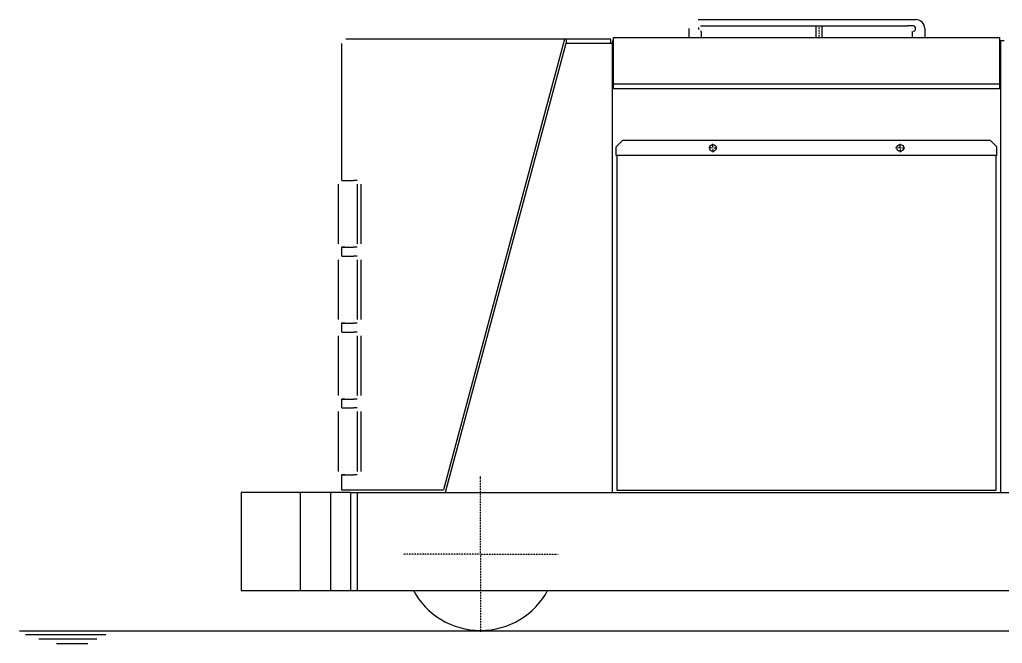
# Model space of a CAD drawing. Extents: x 8 to 3275, y 508 to 2688.
# Drawn here: x 8 to 1262, y 508 to 1304 of the extents above; entities that cross this region are included whole.
import ezdxf

# ---------------------------------------------------------------- set-up
doc = ezdxf.new("R2010")
doc.units = 0
doc.linetypes.add('DASHED', pattern=[0.019737, 0.013158, -0.006579])
doc.linetypes.add('DOT', pattern=[0.013158, 0, -0.006579, 0, -0.006579])
doc.layers.add('1', color=7, linetype='CONTINUOUS')
doc.layers.add('ONE', color=7, linetype='CONTINUOUS')

msp = doc.modelspace()

# ---------------------------------------------------------------- linework, layer by layer
at = {"layer": '1', "color": 7}
for p, q in [((862.300013, 1281.300019), (862.300013, 1292.700019)), ((873.700013, 1304.000019), (1151.700017, 1304.000019)), ((874.700013, 1291.500019), (874.700013, 1293.800019)), ((876.800013, 1296.000019), (1141.500017, 1296.000019)), ((1024.100015, 1281.300019), (1024.100015, 1296.000019)), ((1032.100015, 1281.300019), (1032.100015, 1296.000019)), ((1032.100015, 1281.300019), (1032.100015, 1296.000019)), ((1148.600017, 1296.000019), (1141.500017, 1296.000019)), ((1150.900017, 1291.500019), (1150.900017, 1293.800019)), ((1163.100017, 1292.700019), (1163.100017, 1281.300019)), ((765.700011, 1276.800019), (765.700011, 1281.300019)), ((765.700011, 1215.900018), (765.700011, 1281.300019)), ((765.700011, 1281.300019), (785.500012, 1281.300019)), ((785.500012, 1281.300019), (1233.200018, 1281.300019)), ((877.400013, 1289.300019), (876.800013, 1289.300019)), ((878.000013, 1281.300019), (878.000013, 1288.700019)), ((1147.400017, 1281.300019), (1147.400017, 1288.700019)), ((1148.000017, 1289.300019), (1148.600017, 1289.300019)), ((1233.200018, 1281.300019), (1258.300019, 1281.300019)), ((1258.300019, 1281.300019), (1258.300019, 1215.900018)), ((703.10001, 1279.300019), (424.100006, 1279.300019)), ((703.10001, 1279.300019), (548.700008, 704.20001)), ((704.60001, 1273.600019), (550.900008, 700.70001)), ((762.200011, 1279.300019), (698.90001, 1279.300019)), ((711.300011, 1273.600019), (704.60001, 1273.600019)), ((705.200011, 1279.300019), (705.200011, 1273.600019)), ((764.300011, 1273.600019), (711.300011, 1273.600019)), ((762.200011, 1273.600019), (762.200011, 1279.300019)), ((764.300011, 1276.800019), (764.300011, 1231.200018)), ((764.300011, 1276.800019), (765.700011, 1276.800019)), ((764.300011, 700.70001), (764.300011, 1273.600019)), ((1264.200019, 1276.800019), (1259.700019, 1276.800019)), ((1259.700019, 1276.800019), (1259.700019, 1276.400019)), ((1259.700019, 1276.400019), (1259.700019, 700.70001)), ((1258.300019, 1231.200018), (1259.700019, 1231.200018)), ((785.500012, 1221.600018), (765.700011, 1221.600018)), ((1233.200018, 1221.600018), (785.500012, 1221.600018)), ((1258.300019, 1221.600018), (1233.200018, 1221.600018)), ((785.500012, 1215.900018), (765.700011, 1215.900018)), ((1233.200018, 1215.900018), (785.500012, 1215.900018)), ((1258.300019, 1215.900018), (1233.200018, 1215.900018)), ((769.200011, 1141.500017), (777.700012, 1150.100017)), ((769.200011, 1130.700017), (769.200011, 1141.500017)), ((777.700012, 1150.100017), (785.500012, 1150.100017)), ((785.500012, 1150.100017), (1233.200018, 1150.100017)), ((1233.200018, 1150.100017), (1246.300019, 1150.100017)), ((1255.000019, 1141.500017), (1246.300019, 1150.100017)), ((1255.000019, 1130.700017), (1255.000019, 1141.500017)), ((770.000011, 1130.700017), (769.200011, 1130.700017)), ((770.000011, 1130.700017), (770.000011, 703.60001)), ((785.500012, 1130.700017), (770.000011, 1130.700017)), ((1254.000019, 1130.700017), (785.500012, 1130.700017)), ((1254.000019, 1130.700017), (1233.200018, 1130.700017)), ((1254.000019, 703.60001), (1254.000019, 1130.700017)), ((1254.000019, 1130.700017), (1255.000019, 1130.700017)), ((770.000011, 703.60001), (785.500012, 703.60001)), ((785.500012, 703.60001), (1254.000019, 703.60001)), ((430.100006, 700.70001), (785.500012, 700.70001)), ((785.500012, 700.70001), (1779.600027, 700.70001)), ((430.100006, 575.400009), (785.500012, 575.400009)), ((785.500012, 575.400009), (1746.000026, 575.400009)), ((7.6, 524.200008), (916.500014, 524.200008)), ((916.500014, 524.200008), (3274.600049, 524.200008))]:
    msp.add_line(p, q, dxfattribs=at)
at = {"layer": '1', "color": 7, "linetype": 'DASHED'}
for p, q in [((1028.200015, 1281.300019), (1028.200015, 1296.000019)), ((892.500013, 1144.600017), (892.500013, 1146.400017)), ((892.500013, 1140.300017), (892.500013, 1144.600017)), ((1131.700017, 1144.600017), (1131.700017, 1146.400017)), ((1131.700017, 1140.300017), (1131.700017, 1144.600017)), ((888.200013, 1140.300017), (886.400013, 1140.300017)), ((892.500013, 1140.300017), (888.200013, 1140.300017)), ((892.500013, 1140.300017), (896.600013, 1140.300017)), ((892.500013, 1140.300017), (892.500013, 1136.200017)), ((892.500013, 1136.200017), (892.500013, 1134.400017)), ((896.600013, 1140.300017), (898.400013, 1140.300017)), ((1127.400017, 1140.300017), (1125.600017, 1140.300017)), ((1131.700017, 1140.300017), (1127.400017, 1140.300017)), ((1131.700017, 1140.300017), (1135.800017, 1140.300017)), ((1131.700017, 1140.300017), (1131.700017, 1136.200017)), ((1131.700017, 1136.200017), (1131.700017, 1134.400017)), ((1135.800017, 1140.300017), (1137.600017, 1140.300017)), ((595.900009, 622.000009), (693.40001, 622.000009)), ((693.40001, 622.000009), (695.20001, 622.000009))]:
    msp.add_line(p, q, dxfattribs=at)
at = {"layer": '1', "color": 7, "linetype": 'DOT'}
for p, q in [((1259.700019, 1276.800019), (1258.300019, 1276.800019)), ((764.300011, 1231.200018), (765.700011, 1231.200018))]:
    msp.add_line(p, q, dxfattribs=at)
at = {"layer": '1', "color": 7}
for centre in [(892.500013, 1140.300017), (1131.700017, 1140.300017)]:
    msp.add_circle(centre, 4.3, dxfattribs=at)
for centre, radius, start, end in [((1148.600017, 1293.800019), 2.3, 0, 90), ((1151.700017, 1292.700019), 11.3, 0, 90), ((1148.600017, 1291.500019), 2.3, 270, 0)]:
    msp.add_arc(centre, radius, start, end, dxfattribs=at)
at = {"layer": 'ONE', "color": 7}
for p, q in [((418.400006, 1273.600019), (418.400006, 1117.300017)), ((418.400006, 1117.300017), (418.400006, 1098.900016)), ((414.400006, 1018.000015), (414.400006, 1094.200016)), ((418.900006, 1098.900016), (433.900006, 1098.900016)), ((438.400007, 1098.900016), (433.900006, 1098.900016)), ((438.400007, 1094.200016), (438.400007, 1018.000015)), ((442.900007, 1094.200016), (442.900007, 1018.000015)), ((418.400006, 1013.500015), (422.500006, 1013.500015)), ((418.400006, 1013.500015), (418.400006, 1002.100015)), ((422.500006, 1013.500015), (418.900006, 1013.500015)), ((422.500006, 1013.500015), (433.900006, 1013.500015)), ((438.400007, 1013.500015), (433.900006, 1013.500015)), ((414.400006, 921.200014), (414.400006, 997.400015)), ((418.900006, 1002.100015), (433.900006, 1002.100015)), ((438.400007, 1002.100015), (433.900006, 1002.100015)), ((438.400007, 997.400015), (438.400007, 921.200014)), ((442.900007, 997.400015), (442.900007, 921.200014)), ((418.400006, 916.700014), (422.500006, 916.700014)), ((418.400006, 916.700014), (418.400006, 905.300013)), ((422.500006, 916.700014), (418.900006, 916.700014)), ((422.500006, 916.700014), (433.900006, 916.700014)), ((438.400007, 916.700014), (433.900006, 916.700014)), ((418.900006, 905.300013), (433.900006, 905.300013)), ((438.400007, 905.300013), (433.900006, 905.300013)), ((414.400006, 824.400012), (414.400006, 900.600013)), ((438.400007, 900.600013), (438.400007, 824.400012)), ((442.900007, 900.600013), (442.900007, 824.400012)), ((418.400006, 819.900012), (422.500006, 819.900012)), ((418.400006, 819.900012), (418.400006, 808.500012)), ((422.500006, 819.900012), (418.900006, 819.900012)), ((422.500006, 819.900012), (433.900006, 819.900012)), ((438.400007, 819.900012), (433.900006, 819.900012)), ((414.400006, 727.600011), (414.400006, 803.800012)), ((418.900006, 808.500012), (433.900006, 808.500012)), ((438.400007, 808.500012), (433.900006, 808.500012)), ((438.400007, 803.800012), (438.400007, 727.600011)), ((442.900007, 803.800012), (442.900007, 727.600011)), ((418.400006, 723.100011), (422.500006, 723.100011)), ((418.400006, 723.100011), (418.400006, 704.20001)), ((422.500006, 723.100011), (418.900006, 723.100011)), ((422.500006, 723.100011), (433.900006, 723.100011)), ((438.400007, 723.100011), (433.900006, 723.100011)), ((418.400006, 704.20001), (548.700008, 704.20001)), ((290.500004, 700.70001), (290.500004, 575.400009)), ((404.400006, 700.70001), (290.500004, 700.70001)), ((365.900005, 575.400009), (365.900005, 700.70001)), ((430.100006, 700.70001), (404.400006, 700.70001)), ((404.400006, 700.70001), (404.400006, 575.400009)), ((430.100006, 700.70001), (430.100006, 575.400009)), ((438.600007, 700.70001), (438.600007, 575.400009)), ((290.500004, 575.400009), (404.400006, 575.400009)), ((404.400006, 575.400009), (430.100006, 575.400009)), ((14.9, 519.500008), (117.400002, 519.500008)), ((32, 513.800008), (106.000002, 513.800008)), ((54.700001, 508.100008), (94.600001, 508.100008))]:
    msp.add_line(p, q, dxfattribs=at)
at = {"layer": 'ONE', "color": 7, "linetype": 'DASHED'}
for p, q in [((595.900009, 719.500011), (595.900009, 721.300011)), ((595.900009, 622.000009), (595.900009, 719.500011)), ((498.100007, 622.000009), (496.500007, 622.000009)), ((595.900009, 622.000009), (498.100007, 622.000009)), ((595.900009, 622.000009), (595.900009, 524.200008)), ((595.900009, 524.200008), (595.900009, 522.600008))]:
    msp.add_line(p, q, dxfattribs=at)
at = {"layer": 'ONE', "color": 7}
msp.add_arc((595.900009, 622.000009), 97.500001, 208, 332, dxfattribs=at)

doc.saveas('drawing.dxf')
